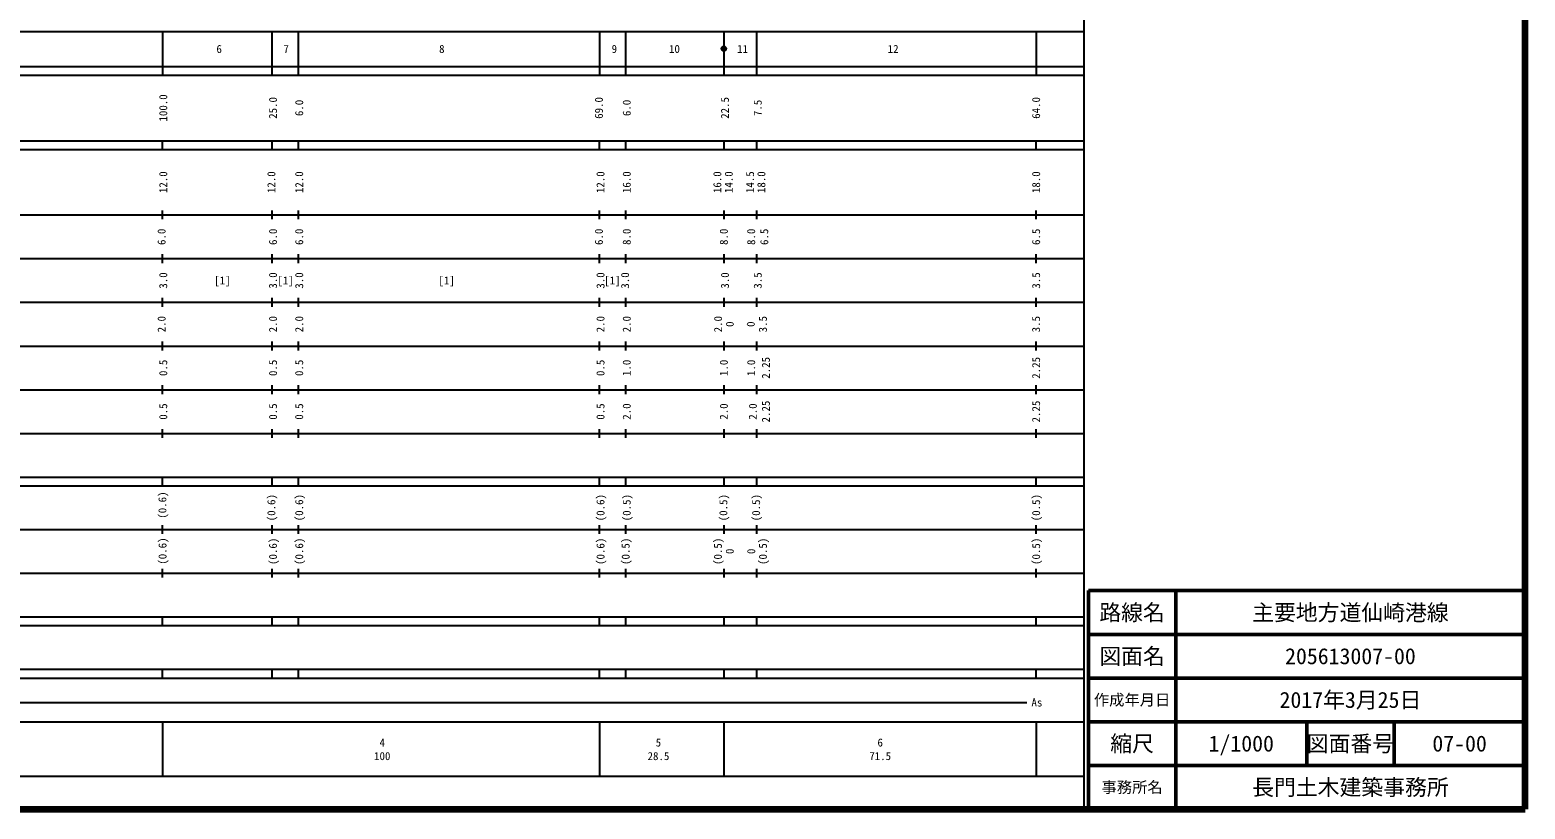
# Model space of a CAD drawing. Units: millimetres on the paper, enlarged 1000 times. Extents: x 40000 to 680000, y 20000 to 380000.
# Drawn here: x 337598 to 680000, y 20000 to 198357 of the extents above; entities that cross this region are included whole.
import ezdxf
from ezdxf.enums import TextEntityAlignment as Align

# ---------------------------------------------------------------- set-up
doc = ezdxf.new("R2010")
doc.units = ezdxf.units.MM
doc.header["$LTSCALE"] = 1000
doc.header["$PDMODE"] = 32
doc.header["$PDSIZE"] = 500
for name, color, linetype, lineweight in [('M-TTL', 2, 'Continuous', 140), ('M-TTL-BAND', 7, 'Continuous', 25), ('M-TTL-FRAM', 2, 'Continuous', 50), ('M-TTL-LINE', 7, 'Continuous', 50), ('M-TTL-TXT', 7, 'Continuous', 13)]:
    doc.layers.add(name, color=color, linetype=linetype, lineweight=lineweight)
doc.styles.add('ＭＳ ゴシック', font='')
doc.styles.get('ＭＳ ゴシック').set_extended_font_data('MS Gothic')

msp = doc.modelspace()

# ---------------------------------------------------------------- linework, layer by layer
at = {"layer": 'M-TTL'}
for p, q in [((680000, 20000), (680000, 380000)), ((40000, 20000), (680000, 20000))]:
    msp.add_line(p, q, dxfattribs=at)
at = {"layer": 'M-TTL-BAND'}
for p, q in [((579000, 20000), (579000, 370000)), ((68000, 198000), (579000, 198000)), ((368000, 198000), (368000, 188000)), ((393000, 198000), (393000, 188000)), ((399000, 198000), (399000, 188000)), ((468000, 198000), (468000, 188000)), ((474000, 198000), (474000, 188000)), ((496500, 198000), (496500, 188000)), ((504000, 198000), (504000, 188000)), ((568000, 198000), (568000, 188000)), ((40000, 190000), (579000, 190000)), ((40000, 188000), (579000, 188000)), ((40000, 173000), (579000, 173000)), ((368000, 171000), (368000, 173000)), ((393000, 173000), (393000, 171000)), ((399000, 173000), (399000, 171000)), ((468000, 171000), (468000, 173000)), ((474000, 173000), (474000, 171000)), ((496500, 173000), (496500, 171000)), ((504000, 173000), (504000, 171000)), ((568000, 171000), (568000, 173000)), ((40000, 171000), (579000, 171000)), ((40000, 156000), (579000, 156000)), ((368000, 155000), (368000, 157000)), ((393000, 157000), (393000, 155000)), ((399000, 157000), (399000, 155000)), ((468000, 155000), (468000, 157000)), ((474000, 157000), (474000, 155000)), ((496500, 157000), (496500, 155000)), ((504000, 157000), (504000, 155000)), ((568000, 155000), (568000, 157000)), ((46000, 146000), (579000, 146000)), ((368000, 145000), (368000, 147000)), ((393000, 147000), (393000, 145000)), ((399000, 147000), (399000, 145000)), ((468000, 145000), (468000, 147000)), ((474000, 147000), (474000, 145000)), ((496500, 147000), (496500, 145000)), ((504000, 147000), (504000, 145000)), ((568000, 145000), (568000, 147000)), ((368000, 135000), (368000, 137000)), ((393000, 137000), (393000, 135000)), ((399000, 137000), (399000, 135000)), ((468000, 135000), (468000, 137000)), ((474000, 137000), (474000, 135000)), ((496500, 137000), (496500, 135000)), ((504000, 137000), (504000, 135000)), ((568000, 135000), (568000, 137000)), ((52000, 136000), (579000, 136000)), ((368000, 125000), (368000, 127000)), ((393000, 127000), (393000, 125000)), ((399000, 127000), (399000, 125000)), ((468000, 125000), (468000, 127000)), ((474000, 127000), (474000, 125000)), ((496500, 127000), (496500, 125000)), ((504000, 127000), (504000, 125000)), ((568000, 125000), (568000, 127000)), ((46000, 126000), (579000, 126000)), ((368000, 115000), (368000, 117000)), ((393000, 117000), (393000, 115000)), ((399000, 117000), (399000, 115000)), ((468000, 115000), (468000, 117000)), ((474000, 117000), (474000, 115000)), ((496500, 117000), (496500, 115000)), ((504000, 117000), (504000, 115000)), ((568000, 115000), (568000, 117000)), ((52000, 116000), (579000, 116000)), ((368000, 105000), (368000, 107000)), ((393000, 107000), (393000, 105000)), ((399000, 107000), (399000, 105000)), ((468000, 105000), (468000, 107000)), ((474000, 107000), (474000, 105000)), ((496500, 107000), (496500, 105000)), ((504000, 107000), (504000, 105000)), ((568000, 105000), (568000, 107000)), ((46000, 106000), (579000, 106000)), ((40000, 96000), (579000, 96000)), ((368000, 94000), (368000, 96000)), ((393000, 96000), (393000, 94000)), ((399000, 96000), (399000, 94000)), ((468000, 94000), (468000, 96000)), ((474000, 96000), (474000, 94000)), ((496500, 96000), (496500, 94000)), ((504000, 96000), (504000, 94000)), ((568000, 94000), (568000, 96000)), ((40000, 94000), (579000, 94000)), ((49000, 84000), (579000, 84000)), ((368000, 83000), (368000, 85000)), ((393000, 85000), (393000, 83000)), ((399000, 85000), (399000, 83000)), ((468000, 83000), (468000, 85000)), ((474000, 85000), (474000, 83000)), ((496500, 85000), (496500, 83000)), ((504000, 85000), (504000, 83000)), ((568000, 83000), (568000, 85000)), ((40000, 74000), (579000, 74000)), ((368000, 73000), (368000, 75000)), ((393000, 75000), (393000, 73000)), ((399000, 75000), (399000, 73000)), ((468000, 73000), (468000, 75000)), ((474000, 75000), (474000, 73000)), ((496500, 75000), (496500, 73000)), ((504000, 75000), (504000, 73000)), ((568000, 73000), (568000, 75000)), ((40000, 64000), (579000, 64000)), ((40000, 62000), (579000, 62000)), ((368000, 62000), (368000, 64000)), ((393000, 64000), (393000, 62000)), ((399000, 64000), (399000, 62000)), ((468000, 62000), (468000, 64000)), ((474000, 64000), (474000, 62000)), ((496500, 64000), (496500, 62000)), ((504000, 64000), (504000, 62000)), ((568000, 62000), (568000, 64000)), ((40000, 52000), (579000, 52000)), ((368000, 50000), (368000, 52000)), ((393000, 52000), (393000, 50000)), ((399000, 52000), (399000, 50000)), ((468000, 50000), (468000, 52000)), ((474000, 52000), (474000, 50000)), ((496500, 52000), (496500, 50000)), ((504000, 52000), (504000, 50000)), ((568000, 50000), (568000, 52000)), ((40000, 50000), (579000, 50000)), ((70805, 44406), (565903, 44406)), ((40000, 40000), (579000, 40000)), ((368000, 40000), (368000, 27500)), ((468000, 40000), (468000, 27500)), ((496500, 40000), (496500, 27500)), ((568000, 40000), (568000, 27500)), ((68000, 27500), (579000, 27500))]:
    msp.add_line(p, q, dxfattribs=at)
at = {"layer": 'M-TTL-BAND', "lineweight": 13}
for radius in [600, 480, 360, 240, 120, 20]:
    msp.add_circle((496500, 194084), radius, dxfattribs=at)
at = {"layer": 'M-TTL-BAND'}
msp.add_point((496500, 194084), dxfattribs=at)
at = {"layer": 'M-TTL-FRAM'}
for p, q in [((680000, 70000), (580000, 70000)), ((580000, 70000), (580000, 20000))]:
    msp.add_line(p, q, dxfattribs=at)
at = {"layer": 'M-TTL-LINE'}
for p, q in [((600000, 70000), (600000, 20000)), ((680000, 60000), (580000, 60000)), ((680000, 50000), (580000, 50000)), ((680000, 40000), (580000, 40000)), ((630000, 40000), (630000, 30000)), ((650000, 40000), (650000, 30000)), ((680000, 30000), (580000, 30000))]:
    msp.add_line(p, q, dxfattribs=at)

# ---------------------------------------------------------------- texts
at = {"layer": 'M-TTL-BAND', "style": 'ＭＳ ゴシック'}
for s, p in [('6', (380939, 194000)), ('7', (396293, 194000)), ('8', (431934, 194000)), ('9', (471435, 194000)), ('10', (485200, 194000)), ('11', (500799, 194000)), ('12', (535281, 194000)), ('[1]', (381675, 141000)), ('[1]', (396133, 141000)), ('[1]', (433027, 141000)), ('[1]', (470982, 141000)), ('As', (568201, 44406)), ('4', (418288, 35238)), ('5', (481537, 35238)), ('6', (532314, 35238)), ('100', (418288, 32131)), ('28.5', (481537, 32131)), ('71.5', (532314, 32131))]:
    msp.add_text(s, height=1833, dxfattribs=at).set_placement(p, align=Align.MIDDLE_CENTER)
for s, p in [('100.0', (368124, 180500)), ('25.0', (393260, 180500)), ('6.0', (399260, 180500)), ('69.0', (467888, 180500)), ('6.0', (474263, 180500)), ('22.5', (496764, 180500)), ('7.5', (504264, 180500)), ('64.0', (568017, 180500)), ('12.0', (368123, 163500)), ('12.0', (392885, 163500)), ('12.0', (399260, 163500)), ('12.0', (468263, 163500)), ('16.0', (474263, 163500)), ('16.0', (495007, 163500)), ('14.0', (497631, 163500)), ('14.5', (502509, 163500)), ('18.0', (505092, 163500)), ('18.0', (568017, 163500)), ('6.0', (367748, 151000)), ('6.0', (393260, 151000)), ('6.0', (399260, 151000)), ('6.0', (467888, 151000)), ('8.0', (474263, 151000)), ('8.0', (496500, 151000)), ('8.0', (502764, 151000)), ('6.5', (505764, 151000)), ('6.5', (568017, 151000)), ('3.0', (368123, 141000)), ('3.0', (393260, 141000)), ('3.0', (399260, 141000)), ('3.0', (468263, 141000)), ('3.0', (473888, 141000)), ('3.0', (496764, 141000)), ('3.5', (504264, 141000)), ('3.5', (568017, 141000)), ('2.0', (367748, 131000)), ('2.0', (393260, 131000)), ('2.0', (399260, 131000)), ('2.0', (468263, 131000)), ('2.0', (474263, 131000)), ('2.0', (495183, 131000)), ('0', (497861, 131000)), ('0', (502663, 131000)), ('3.5', (505451, 131000)), ('3.5', (568000, 131000)), ('2.25', (506139, 121000)), ('2.25', (568017, 121000)), ('0.5', (368123, 121000)), ('0.5', (393260, 121000)), ('0.5', (399260, 121000)), ('0.5', (468263, 121000)), ('1.0', (474263, 121000)), ('1.0', (496500, 121000)), ('1.0', (502764, 121000)), ('2.25', (506139, 111000)), ('2.25', (568017, 111000)), ('0.5', (368123, 111000)), ('0.5', (393260, 111000)), ('0.5', (399260, 111000)), ('0.5', (468263, 111000)), ('2.0', (474263, 111000)), ('2.0', (496500, 111000)), ('2.0', (503139, 111000)), ('(0.6)', (367932, 89586)), ('(0.6)', (392885, 89000)), ('(0.6)', (399260, 89000)), ('(0.6)', (468263, 89000)), ('(0.5)', (474263, 89000)), ('(0.5)', (496389, 89000)), ('(0.5)', (503889, 89000)), ('(0.5)', (568017, 89000)), ('(0.6)', (367959, 79062)), ('(0.6)', (393260, 79000)), ('(0.6)', (399260, 79000)), ('(0.6)', (468263, 79000)), ('(0.5)', (474010, 79000)), ('(0.5)', (495133, 79000)), ('0', (497852, 79000)), ('0', (502772, 79000)), ('(0.5)', (505450, 79000)), ('(0.5)', (568017, 79000))]:
    msp.add_text(s, height=1833, rotation=90, dxfattribs=at).set_placement(p, align=Align.MIDDLE_CENTER)
at = {"layer": 'M-TTL-TXT', "style": 'ＭＳ ゴシック'}
for s, height, p in [('路線名', 3666, (590000, 65000)), ('主要地方道仙崎港線', 3666, (640000, 65000)), ('図面名', 3666, (590000, 55000)), ('205613007-00', 3666, (640000, 55000)), ('作成年月日', 2566, (590000, 45000)), ('2017年3月25日', 3666, (640000, 45000)), ('縮尺', 3666, (590000, 35000)), ('1/1000', 3666, (615000, 35000)), ('図面番号', 3666, (640000, 35000)), ('07-00', 3666, (665000, 35000)), ('長門土木建築事務所', 3666, (640000, 25000)), ('事務所名', 2566, (590000, 25000))]:
    msp.add_text(s, height=height, dxfattribs=at).set_placement(p, align=Align.MIDDLE_CENTER)

doc.saveas('drawing.dxf')
